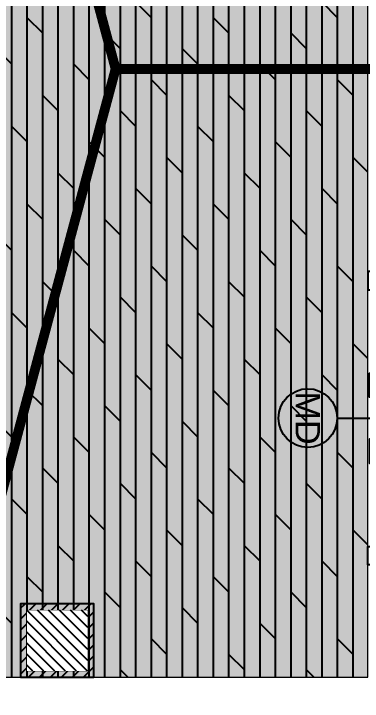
# Model space of a CAD drawing. Header units: millimetres. Extents: x -2842 to 18480, y -2414 to 14540.
# Drawn here: x -1448 to -22, y 8547 to 11358 of the extents above; entities that cross this region are included whole.
import ezdxf
from ezdxf.enums import TextEntityAlignment as Align

# ---------------------------------------------------------------- set-up
doc = ezdxf.new("R2010")
doc.units = ezdxf.units.MM
doc.header["$LTSCALE"] = 150
doc.linetypes.add('DASHED', pattern=[0.75, 0.5, -0.25])
for name, color, linetype in [('ad-Door', 11, 'Continuous'), ('ad-MS Columns', 1, 'Continuous'), ('ad-RCC', 3, 'Continuous'), ('ad-RCC Hatch', 125, 'Continuous'), ('ad-Text Main_Door&window Label', 7, 'Continuous')]:
    doc.layers.add(name, color=color, linetype=linetype)
doc.layers.add('ad-Secondary Roof', color=6, linetype='Continuous', true_color=0xff00ff)
doc.layers.add('ad-Verandah', color=7, linetype='Continuous', true_color=0xa57c52)
doc.styles.add('New Text Style', font='arial.ttf', dxfattribs={"height": 100})

# ---------------------------------------------------------------- blocks, each defined once
blk = doc.blocks.new('zw$6CCD')
at = {"layer": 'ad-Verandah', "transparency": 33554534}
h = blk.add_hatch(color=256, dxfattribs=at)
h.dxf.hatch_style = 1
h.paths.add_polyline_path([(0, 0), (-1520, 0), (-1520, -4975), (0, -4975)])
at = {"layer": 'ad-Verandah', "transparency": 33554687}
h = blk.add_hatch(dxfattribs=at)
h.set_pattern_fill('DOLMIT', color=256, scale=10, angle=90)
h.set_pattern_definition([(90, (-1520, -9105), (-63.5, 4e-15), []), (135, (-1520, -9105), (-127, -127), [89.8026, -179.605])])
h.paths.add_polyline_path([(0, 0), (-1520, 0), (-1520, -4975), (0, -4975)])
at = {"layer": 'ad-Verandah', "lineweight": 9}
blk.add_lwpolyline([(0, 0), (-1520, 0), (-1520, -4975), (0, -4975)], close=True, dxfattribs=at)
blk = doc.blocks.new('*U205')
at = {"color": 8, "lineweight": 0}
for p, q in [((31.6, 57.1), (31.6, 628.6)), ((1168.4, 57.1), (1168.4, 628.6))]:
    blk.add_line(p, q, dxfattribs=at)
for p, q in [((27.6, 130.7), (27.6, 93.9)), ((495.7, 123.3), (495.7, 100)), ((704.3, 123.3), (704.3, 100)), ((1172.4, 130.7), (1172.4, 93.9)), ((9.2, 112.3), (46, 112.3)), ((1190.8, 112.3), (1154, 112.3)), ((495.7, 26.7), (495.7, 50)), ((704.3, 26.7), (704.3, 50))]:
    blk.add_line(p, q)
for points in [[(514.1, 100), (514.1, 143), (415.9, 143), (415.9, 130.7), (514.1, 121.6)], [(685.9, 100), (685.9, 143), (784.1, 143), (784.1, 130.7), (685.9, 121.6)], [(514.1, 50), (514.1, 7), (415.9, 7), (415.9, 19.3), (514.1, 28.4)], [(685.9, 50), (685.9, 7), (784.1, 7), (784.1, 19.3), (685.9, 28.4)]]:
    blk.add_lwpolyline(points)
for points in [[(55.3, 100), (0, 100), (0, 0), (75, 0), (75, 50), (55.3, 50)], [(55.3, 100), (600, 100), (600, 50), (55.3, 50)], [(1144.7, 100), (600, 100), (600, 50), (1144.7, 50)], [(1144.7, 100), (1200, 100), (1200, 0), (1125, 0), (1125, 50), (1144.7, 50)]]:
    blk.add_lwpolyline(points, close=True)
for centre in [(27.6, 112.3), (1172.4, 112.3)]:
    blk.add_circle(centre, 12.3)
at = {"color": 8, "linetype": 'DASHED', "lineweight": 0}
for centre, start, end in [((49, 77.6), 358.1881, 91.8119), ((1151, 77.6), 88.1881, 181.8119)]:
    blk.add_arc(centre, 551.3, start, end, dxfattribs=at)
at = {"layer": 'ad-Text Main_Door&window Label'}
blk.add_line((600, -125), (600, 230), dxfattribs=at)
blk.add_circle((600, -245), 120, dxfattribs=at)
at = {"layer": 'ad-Text Main_Door&window Label', "style": 'New Text Style'}
blk.add_attdef('D1', text='', height=100, dxfattribs=at).set_placement((600, -245), align=Align.MIDDLE_CENTER)
blk = doc.blocks.new('zw$6266')
at = {"layer": 'ad-Door', "ltscale": 5, "rotation": 270}
blk.add_blockref('*U205', (0, 10305), dxfattribs=at).add_auto_attribs({'D1': 'MD'})
blk = doc.blocks.new('zw$B0BD')
blk.add_wipeout([(0, 0), (250, 0), (250, -250), (0, -250)])
at = {"layer": 'ad-MS Columns'}
h = blk.add_hatch(dxfattribs=at)
h.set_pattern_fill('ANSI31', color=256, scale=10)
h.set_pattern_definition([(45, (4e-12, -250), (-22.4506, 22.4506), [])])
h.paths.add_polyline_path([(0, 0), (250, 0), (250, -250), (0, -250)])
at = {"layer": 'ad-MS Columns', "const_width": 1}
blk.add_lwpolyline([(0, 0), (250, 0), (250, -250), (0, -250)], close=True, dxfattribs=at)
blk = doc.blocks.new('A$Cc8f236af')
at = {"layer": 'ad-MS Columns', "xscale": -1, "rotation": 180}
blk.add_blockref('zw$B0BD', (-13515, -4950), dxfattribs=at)
blk = doc.blocks.new('A$Ca594aa6c')
at = {"layer": 'ad-Secondary Roof', "linetype": 'DASHED', "ltscale": 2, "const_width": 40}
blk.add_lwpolyline([(-1820, 450), (-1031.4, -2487.5), (-1820, -5425)], close=True, dxfattribs=at)
blk.add_lwpolyline([(4485.4, -2487.5), (-1031.4, -2487.5)], dxfattribs=at)
blk = doc.blocks.new('1625W-Roof Plan')
at = {"rotation": 360}
blk.add_blockref('A$Ca594aa6c', (0, 13620), dxfattribs=at)
blk = doc.blocks.new('A$C42b14ea2')
at = {"layer": 'ad-RCC Hatch', "transparency": 33554687}
h = blk.add_hatch(dxfattribs=at)
h.set_pattern_fill('ANSI31', color=256, scale=10)
h.set_pattern_definition([(45, (13250, 8645), (-22.45064, 22.45064), [])])
h.paths.add_polyline_path([(0, 0), (300, 0), (300, 300), (0, 300)])
at = {"layer": 'ad-RCC'}
blk.add_lwpolyline([(0, 0), (300, 0), (300, 300), (0, 300)], close=True, dxfattribs=at)
blk = doc.blocks.new('1625W_Columns')
at = {"layer": 'ad-RCC'}
blk.add_blockref('A$C42b14ea2', (-1420, 8645), dxfattribs=at)

msp = doc.modelspace()

# ---------------------------------------------------------------- block references
at = {"layer": 'ad-Verandah'}
msp.add_blockref('zw$6CCD', (0, 13620), dxfattribs=at)

# ---------------------------------------------------------------- next in the draw order: block references
msp.add_blockref('zw$6266', (0, 0))

# ---------------------------------------------------------------- next in the draw order: block references
msp.add_blockref('1625W-Roof Plan', (0, 0))

# ---------------------------------------------------------------- next in the draw order: block references
msp.add_blockref('1625W_Columns', (0, 0))

# ---------------------------------------------------------------- next in the draw order: block references
at = {"layer": 'ad-MS Columns'}
msp.add_blockref('A$Cc8f236af', (12120, 13620), dxfattribs=at)

doc.saveas('drawing.dxf')
